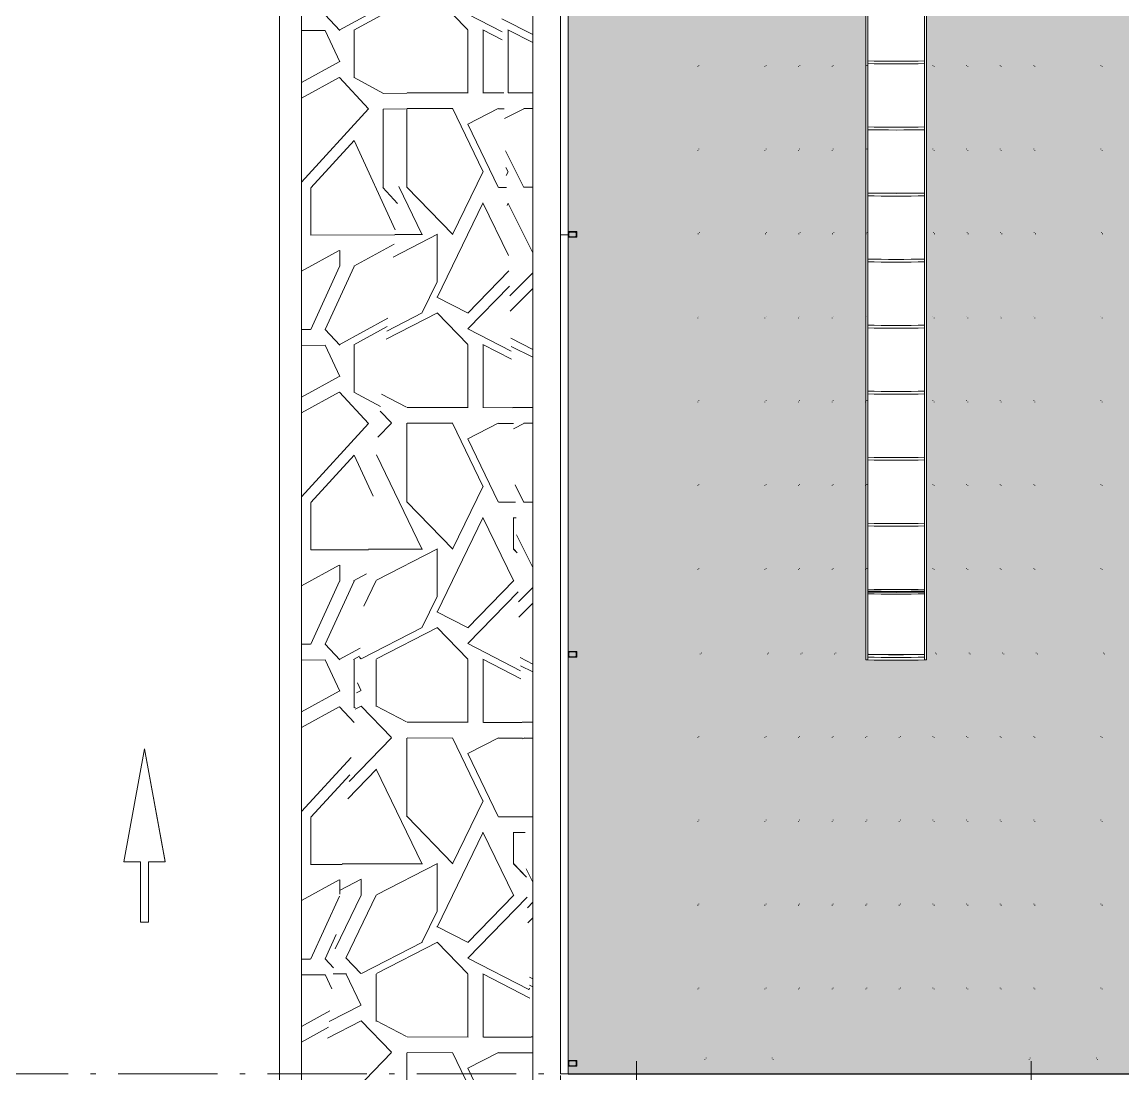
# Model space of a CAD drawing. Header units: metres. Extents: x -55 to 263, y -124 to 62.
# Drawn here: x -21.97 to -1.98, y -60.96 to -41.86 of the extents above; entities that cross this region are included whole.
import ezdxf

# ---------------------------------------------------------------- set-up
doc = ezdxf.new("R2010")
doc.units = ezdxf.units.M
doc.linetypes.add('01_Grid', pattern=[2.61, 1.8, -0.405, 0, -0.405])
for name, color, linetype, lineweight in [('0-1', 7, 'Continuous', 5), ('03EJES-1', 1, '01_Grid', 5), ('06MUREXT-1', 253, 'Continuous', 5), ('14HATCH-1', 10, 'Continuous', 5), ('14HATCH-2', 254, 'Continuous', 5), ('46BANQ-1', 53, 'Continuous', 5), ('47VEGET-1', 53, 'Continuous', 5), ('54ESTRUCTURA-2', 9, 'Continuous', 30), ('54ESTRUCTURA-7', 213, 'Continuous', 9), ('54ESTRUCTURA-8', 255, 'Continuous', 9), ('70LINEA-2', 50, 'Continuous', 5), ('70LINEA-4', 255, 'Continuous', 9), ('70LINEA-5', 213, 'Continuous', 9)]:
    doc.layers.add(name, color=color, linetype=linetype, lineweight=lineweight)

# ---------------------------------------------------------------- blocks, each defined once
blk = doc.blocks.new('Street Paint - Arrow - Arrow-V282-A1 _ A250')
at = {"layer": '70LINEA-2'}
for p, q in [((-19.74, -55.056), (-20.115, -57.107)), ((-19.365, -57.105), (-19.74, -55.056)), ((-19.74, -55.056), (-19.365, -57.106)), ((-19.74, -55.056), (-19.74, -55.056)), ((-20.115, -57.107), (-19.815, -57.106)), ((-19.815, -57.106), (-20.115, -57.107)), ((-20.115, -57.107), (-20.115, -57.107)), ((-19.815, -57.106), (-19.812, -58.206)), ((-19.67, -57.106), (-19.365, -57.105)), ((-19.667, -58.206), (-19.67, -57.106)), ((-19.67, -57.106), (-19.669, -57.106)), ((-19.669, -57.106), (-19.667, -58.206)), ((-19.365, -57.106), (-19.669, -57.106)), ((-19.365, -57.106), (-19.365, -57.105)), ((-19.812, -58.206), (-19.667, -58.206)), ((-19.667, -58.206), (-19.812, -58.206)), ((-19.812, -58.206), (-19.812, -58.206)), ((-19.667, -58.206), (-19.667, -58.206))]:
    blk.add_line(p, q, dxfattribs=at)
blk = doc.blocks.new('22011_AR_rvt-1-A1 _ A250')
at = {"layer": '14HATCH-1'}
h = blk.add_hatch(color=256, dxfattribs=at)
h.paths.add_polyline_path([(194.783, -60.769), (194.791, -60.777), (194.797, -60.812), (194.92, -60.812), (194.926, -60.76), (194.92, -60.725), (194.797, -60.725), (194.791, -60.76)])
h.paths.add_polyline_path([(194.783, -45.715), (194.791, -45.724), (194.797, -45.759), (194.92, -45.759), (194.925, -45.7), (194.92, -45.672), (194.797, -45.672), (194.791, -45.706)])
h.paths.add_polyline_path([(194.783, -38.1), (194.791, -38.109), (194.797, -38.144), (194.92, -38.144), (194.926, -38.091), (194.92, -38.056), (194.797, -38.056), (194.791, -38.091)])
h.paths.add_polyline_path([(194.783, -30.475), (194.791, -30.484), (194.797, -30.519), (194.92, -30.519), (194.926, -30.466), (194.92, -30.432), (194.797, -30.432), (194.791, -30.466), (194.784, -30.474)])
h.paths.add_polyline_path([(194.783, -22.86), (194.792, -22.874), (194.797, -22.904), (194.92, -22.904), (194.924, -22.86), (194.791, -22.86)])
h.paths.add_polyline_path([(-11.898, -22.86), (-12.05, -22.86), (-12.041, -22.869), (-12.036, -22.904), (-11.912, -22.901), (-11.902, -22.864)])
h.paths.add_polyline_path([(-12.05, -60.96), (192.852, -60.96), (192.852, -60.903), (192.884, -60.903), (192.884, -60.96), (193.506, -60.96), (193.506, -60.903), (193.538, -60.903), (193.538, -60.96), (194.93, -60.96), (194.926, -60.82), (194.783, -60.82), (194.783, -60.717), (194.93, -60.717), (194.926, -45.767), (194.783, -45.767), (194.783, -45.664), (194.93, -45.664), (194.926, -38.152), (194.783, -38.152), (194.783, -38.048), (194.93, -38.048), (194.926, -30.527), (194.783, -30.527), (194.783, -30.424), (194.93, -30.424), (194.926, -22.912), (194.783, -22.912), (194.783, -22.86), (-11.898, -22.865), (-11.898, -22.912), (-12.05, -22.912), (-12.05, -60.847)])
h.paths.add_polyline_path([(-12.05, -60.769), (-12.041, -60.777), (-12.036, -60.812), (-11.912, -60.812), (-11.907, -60.777), (-11.898, -60.769), (-11.907, -60.76), (-11.912, -60.725), (-12.036, -60.725), (-12.041, -60.76)])
h.paths.add_polyline_path([(-11.931, -60.82), (-12.05, -60.82), (-12.05, -60.717), (-11.898, -60.717), (-11.898, -60.82), (-11.914, -60.82)])
h.paths.add_polyline_path([(176.78, -53.447), (176.248, -53.441), (176.23, -53.441), (176.23, -25.82), (176.61, -25.826), (177.144, -25.824), (177.33, -25.824), (177.33, -53.441), (176.892, -53.447), (176.804, -53.447)])
h.paths.add_polyline_path([(164.588, -53.447), (164.061, -53.441), (164.038, -53.441), (164.038, -25.82), (164.413, -25.826), (164.952, -25.824), (165.138, -25.824), (165.138, -53.441), (164.7, -53.447), (164.612, -53.447)])
h.paths.add_polyline_path([(152.396, -53.447), (151.869, -53.441), (151.846, -53.441), (151.846, -25.82), (152.221, -25.826), (152.76, -25.824), (152.946, -25.824), (152.946, -53.441), (152.508, -53.447), (152.42, -53.447)])
h.paths.add_polyline_path([(140.204, -53.447), (139.672, -53.441), (139.654, -53.441), (139.654, -25.82), (140.029, -25.826), (140.568, -25.824), (140.754, -25.825), (140.754, -53.441), (140.316, -53.447), (140.228, -53.447)])
h.paths.add_polyline_path([(128.012, -53.447), (127.485, -53.441), (127.462, -53.441), (127.462, -25.82), (127.837, -25.826), (128.376, -25.824), (128.562, -25.825), (128.562, -53.441), (128.124, -53.447), (128.036, -53.447)])
h.paths.add_polyline_path([(115.82, -53.447), (115.288, -53.441), (115.27, -53.441), (115.27, -25.82), (115.645, -25.826), (116.184, -25.824), (116.37, -25.825), (116.37, -53.441), (115.932, -53.447), (115.844, -53.447)])
h.paths.add_polyline_path([(103.628, -53.447), (103.101, -53.441), (103.078, -53.441), (103.078, -25.82), (103.453, -25.826), (103.992, -25.824), (104.178, -25.82), (104.178, -53.441), (103.74, -53.447), (103.652, -53.447)])
h.paths.add_polyline_path([(91.436, -53.447), (90.904, -53.441), (90.886, -53.441), (90.886, -25.82), (91.261, -25.826), (91.8, -25.824), (91.986, -25.825), (91.986, -53.441), (91.548, -53.447), (91.46, -53.447)])
h.paths.add_polyline_path([(79.244, -53.447), (78.712, -53.441), (78.694, -53.441), (78.694, -25.82), (79.069, -25.826), (79.608, -25.824), (79.794, -25.82), (79.794, -53.441), (79.356, -53.447), (79.268, -53.447)])
h.paths.add_polyline_path([(67.052, -53.447), (66.525, -53.441), (66.502, -53.441), (66.502, -25.82), (66.877, -25.826), (67.416, -25.824), (67.602, -25.82), (67.602, -53.441), (67.164, -53.447), (67.076, -53.447)])
h.paths.add_polyline_path([(54.86, -53.447), (54.333, -53.441), (54.31, -53.441), (54.31, -25.82), (54.736, -25.826), (55.224, -25.824), (55.41, -25.826), (55.41, -53.441), (54.972, -53.447), (54.884, -53.447)])
h.paths.add_polyline_path([(42.668, -53.447), (42.141, -53.441), (42.118, -53.441), (42.118, -25.82), (42.528, -25.826), (43.032, -25.824), (43.218, -25.826), (43.218, -53.441), (42.78, -53.447), (42.692, -53.447)])
h.paths.add_polyline_path([(30.476, -53.447), (29.949, -53.441), (29.926, -53.441), (29.926, -25.82), (30.301, -25.826), (30.84, -25.824), (31.026, -25.826), (31.026, -53.441), (30.588, -53.447), (30.5, -53.447)])
h.paths.add_polyline_path([(18.284, -53.447), (17.757, -53.441), (17.734, -53.441), (17.734, -25.82), (18.111, -25.826), (18.648, -25.824), (18.834, -25.826), (18.834, -53.441), (18.396, -53.447), (18.308, -53.447)])
h.paths.add_polyline_path([(6.092, -53.447), (5.565, -53.441), (5.542, -53.441), (5.542, -25.82), (5.917, -25.826), (6.456, -25.824), (6.642, -25.826), (6.642, -53.441), (6.204, -53.447), (6.116, -53.447)])
h.paths.add_polyline_path([(-6.1, -53.447), (-6.632, -53.441), (-6.65, -53.441), (-6.65, -25.82), (-6.275, -25.826), (-5.736, -25.824), (-5.55, -25.822), (-5.55, -53.441), (-5.988, -53.447), (-6.076, -53.447)])
h.paths.add_polyline_path([(-12.05, -53.34), (-12.041, -53.349), (-12.036, -53.384), (-11.912, -53.384), (-11.907, -53.349), (-11.898, -53.34), (-11.907, -53.331), (-11.912, -53.296), (-12.036, -53.296), (-12.041, -53.331)])
h.paths.add_polyline_path([(-11.898, -53.392), (-12.05, -53.392), (-12.05, -53.288), (-11.898, -53.288), (-11.898, -53.384)])
h.paths.add_polyline_path([(194.778, -53.34), (194.787, -53.352), (194.792, -53.384), (194.916, -53.384), (194.921, -53.349), (194.93, -53.34), (194.921, -53.331), (194.916, -53.296), (194.792, -53.296), (194.787, -53.331)])
h.paths.add_polyline_path([(194.787, -53.392), (194.778, -53.392), (194.778, -53.288), (194.93, -53.288), (194.93, -53.392), (194.792, -53.392)])
h.paths.add_polyline_path([(-12.05, -45.715), (-12.041, -45.724), (-12.036, -45.759), (-11.912, -45.759), (-11.907, -45.724), (-11.898, -45.715), (-11.908, -45.7), (-11.912, -45.672), (-12.036, -45.672), (-12.041, -45.706)])
h.paths.add_polyline_path([(-11.907, -45.767), (-12.05, -45.767), (-12.05, -45.664), (-11.898, -45.664), (-11.898, -45.767)])
h.paths.add_polyline_path([(-12.05, -38.1), (-12.041, -38.109), (-12.036, -38.144), (-11.912, -38.144), (-11.907, -38.109), (-11.898, -38.1), (-11.907, -38.091), (-11.912, -38.056), (-12.036, -38.056), (-12.041, -38.091)])
h.paths.add_polyline_path([(-11.907, -38.152), (-12.05, -38.152), (-12.05, -38.048), (-11.898, -38.048), (-11.898, -38.152)])
h.paths.add_polyline_path([(-12.05, -30.475), (-12.041, -30.484), (-12.036, -30.519), (-11.912, -30.519), (-11.907, -30.484), (-11.901, -30.472), (-11.907, -30.466), (-11.912, -30.432), (-12.036, -30.432), (-12.041, -30.466)])
h.paths.add_polyline_path([(-11.898, -30.527), (-12.05, -30.527), (-12.05, -30.424), (-11.898, -30.424), (-11.898, -30.484)])
at = {"layer": '14HATCH-2'}
h = blk.add_hatch(dxfattribs=at)
h.set_pattern_fill('FP_3', color=256, style=0, pattern_type=2)
h.set_pattern_definition([(0.175, (-0.979, 0.037), (5.2495, 5.7311), [1.575, -3.675]), (0.175, (2.17, 0.618), (5.2495, 5.7311), [1.312, -3.937]), (0.175, (1.908, 0.903), (5.2495, 5.7311), [1.05, -4.2]), (0.175, (0.333, 2.327), (5.2495, 5.7311), [0.78743, -0.78743, 1.05, -2.625]), (0.175, (0.333, 2.612), (5.2495, 5.7311), [1.05, -0.26248, 1.312, -2.625]), (0.175, (-2.029, 3.748), (5.24948, 5.7311), [1.312, -3.937]), (0.175, (2.958, 4.049), (5.24948, 5.7311), [1.312, -3.937]), (90, (-2.029, 1.177), (-5.25, 5.699), [0.85723, -4.858]), (90, (-1.242, 5.465), (-5.25, 5.699), [0.5715, -5.143]), (90, (-0.979, 0.037), (-5.25, 5.699), [0.85723, -4.858]), (90, (-0.454, 5.182), (-5.25, 5.699), [0.28574, -5.429]), (90, (-0.192, 2.897), (-5.25, 5.699), [0.85723, -4.858]), (90, (0.333, 0.898), (-5.25, 5.699), [1.429, -4.286]), (90, (0.858, 4.9), (-5.25, 5.699), [0.85723, -4.858]), (90, (1.383, 2.616), (-5.25, 5.699), [1.143, -4.572]), (90, (1.646, 2.616), (-5.25, 5.699), [1.143, -4.572]), (90, (2.17, 0.0464), (-5.25, 5.699), [0.5715, -5.143]), (90, (2.958, 0.906), (-5.25, 5.699), [1.429, -4.286]), (47.51, (-1.504, 0.6066), (5e-05, 5.71466), [2.332, -5.44]), (47.51, (-0.9792, 0.894), (5e-05, 5.71466), [1.166, -6.606]), (47.51, (1.383, 4.044), (5e-05, 5.71466), [1.554, -6.217]), (47.51, (1.383, 4.33), (5e-05, 5.71466), [1.166, -6.606]), (132.65, (-0.4543, 3.753), (-5.24968, -0.01598), [0.3874, -7.361]), (132.65, (-1.504, 0.6066), (-5.24968, -0.01598), [0.7748, -6.973]), (132.65, (0.0707, 2.326), (-5.24968, -0.01598), [0.7748, -6.973]), (132.65, (1.383, 3.759), (-5.24968, -0.01598), [0.7748, -6.973]), (132.65, (2.958, 4.906), (-5.24968, -0.01598), [1.162, -6.586]), (132.65, (2.958, 4.621), (-5.24968, -0.01598), [0.7748, -6.973]), (132.65, (2.695, 5.191), (-5.24968, -0.01598), [0.7748, -6.973]), (132.65, (1.121, 0.043), (-5.24968, -0.01598), [1.162, -6.586]), (28.696, (2.695, 3.477), (5.24884, 0.0163), [0.59843, -11.371]), (28.696, (1.383, 2.044), (5.24884, 0.0163), [0.59843, -11.371]), (28.696, (-0.4543, 3.753), (5.24884, 0.0163), [1.197, -10.772]), (28.696, (-0.1918, 5.183), (5.24884, 0.0163), [1.197, -10.772]), (28.696, (-0.1918, 3.754), (5.24884, 0.0163), [1.197, -10.772]), (28.696, (2.958, 4.906), (5.24884, 0.0163), [1.197, -10.772]), (28.696, (-2.029, 2.034), (5.24884, 0.0163), [1.795, -10.174]), (28.696, (-2.029, 2.319), (5.24884, 0.0163), [1.795, -10.174]), (28.696, (-2.029, 4.605), (5.24884, 0.0163), [1.795, -10.174]), (65.362, (0.5956, 4.328), (0.00057, 5.71506), [0.6296, -11.963]), (65.362, (2.958, 4.049), (0.00057, 5.71506), [0.62959, -7.555, 1.259, -3.148]), (65.362, (2.433, 3.476), (0.00057, 5.71506), [1.259, -11.333]), (65.362, (-0.7167, 4.038), (0.00057, 5.71506), [1.259, -11.333]), (65.362, (-0.9792, 4.037), (0.00057, 5.71506), [1.259, -11.333]), (65.362, (0.8581, 4.614), (0.00057, 5.71506), [1.889, -10.703]), (114.699, (-0.4543, 3.182), (5e-05, 5.71484), [0.62813, -11.935]), (114.699, (2.958, 2.621), (5e-05, 5.71484), [0.62813, -11.935]), (114.699, (1.908, 0.9028), (5e-05, 5.71484), [1.256, -11.307]), (114.699, (1.646, 1.188), (5e-05, 5.71484), [1.256, -11.307]), (114.699, (2.17, 5.19), (5e-05, 5.71484), [1.256, -11.307]), (114.699, (-2.029, 2.319), (5e-05, 5.71484), [1.256, -11.307]), (114.699, (0.5956, 0.0416), (5e-05, 5.71484), [1.884, -10.679]), (151.575, (2.433, 3.476), (-5.24955, -0.01611), [1.194, -10.744]), (151.575, (2.695, 3.191), (-5.24955, -0.01611), [1.194, -10.744]), (151.575, (-1.242, 0.3217), (-5.24955, -0.01611), [0.5969, -11.341]), (151.575, (0.3332, 2.612), (-5.24955, -0.01611), [0.5969, -11.341]), (151.575, (1.383, 4.33), (-5.24955, -0.01611), [0.5969, -11.341])])
h.paths.add_polyline_path([(-16.892, -65.96), (-13.672, -27.506), (-16.892, -27.506), (-16.892, -62.74)])
h = blk.add_hatch(dxfattribs=at)
h.set_pattern_fill('FP_6', color=256, style=0, pattern_type=2)
h.set_pattern_definition([(359.891, (0.236, -0.027), (5.53487, 5.70447), [1.661, -3.875]), (359.891, (3.557, 0.538), (5.53487, 5.70447), [1.384, -4.152]), (359.891, (3.28, 0.824), (5.53487, 5.70447), [1.107, -4.428]), (359.891, (1.62, 2.256), (5.53487, 5.70447), [0.8303, -0.8303, 1.107, -2.768]), (359.891, (1.62, 2.542), (5.53487, 5.70447), [1.107, -0.27677, 1.384, -2.768]), (359.891, (-0.871, 3.69), (5.53487, 5.70447), [1.384, -4.152]), (359.891, (4.387, 3.965), (5.53487, 5.70447), [1.384, -4.152]), (90, (-0.871, 1.118), (-5.535, 5.725), [0.85723, -4.858]), (90, (-0.041, 5.402), (-5.535, 5.725), [0.5715, -5.143]), (90, (0.236, -0.027), (-5.535, 5.725), [0.85723, -4.858]), (90, (0.7894, 5.115), (-5.535, 5.725), [0.28574, -5.429]), (90, (1.066, 2.829), (-5.535, 5.725), [0.85723, -4.858]), (90, (1.62, 0.8273), (-5.535, 5.725), [1.429, -4.286]), (90, (2.173, 4.827), (-5.535, 5.725), [0.85723, -4.858]), (90, (2.727, 2.54), (-5.535, 5.725), [1.143, -4.572]), (90, (3.004, 2.539), (-5.535, 5.725), [1.143, -4.572]), (90, (3.557, -0.0336), (-5.535, 5.725), [0.5715, -5.143]), (90, (4.387, 0.822), (-5.535, 5.725), [1.429, -4.286]), (45.861, (-0.3176, 0.5453), (-0.00031, 5.71477), [2.385, -5.564]), (45.861, (0.236, 0.83), (-0.00031, 5.71477), [1.192, -6.756]), (45.861, (2.727, 3.968), (-0.00031, 5.71477), [1.59, -6.359]), (45.861, (2.727, 4.254), (-0.00031, 5.71477), [1.192, -6.756]), (134.033, (0.7894, 3.686), (-5.53513, 0.01068), [0.39818, -7.565]), (134.033, (-0.3176, 0.5453), (-5.53513, 0.01068), [0.79636, -7.167]), (134.033, (1.343, 2.257), (-5.53513, 0.01068), [0.79636, -7.167]), (134.033, (2.727, 3.683), (-5.53513, 0.01068), [0.79636, -7.167]), (134.033, (4.387, 4.822), (-5.53513, 0.01068), [1.195, -6.769]), (134.033, (4.387, 4.537), (-5.53513, 0.01068), [0.79636, -7.167]), (134.033, (4.111, 5.109), (-5.53513, 0.01068), [0.79636, -7.167]), (134.033, (2.45, -0.0315), (-5.53513, 0.01068), [1.195, -6.769]), (27.217, (4.111, 3.394), (5.53564, -0.01036), [0.62243, -11.827]), (27.217, (2.727, 1.968), (5.53564, -0.01036), [0.62243, -11.827]), (27.217, (0.7894, 3.686), (5.53564, -0.01036), [1.245, -11.204]), (27.217, (1.066, 5.115), (5.53564, -0.01036), [1.245, -11.204]), (27.217, (1.066, 3.686), (5.53564, -0.01036), [1.245, -11.204]), (27.217, (4.387, 4.822), (5.53564, -0.01036), [1.245, -11.204]), (27.217, (-0.8712, 1.975), (5.53564, -0.01036), [1.867, -10.582]), (27.217, (-0.8712, 2.261), (5.53564, -0.01036), [1.867, -10.582]), (27.217, (-0.8712, 4.547), (5.53564, -0.01036), [1.867, -10.582]), (64.139, (1.896, 4.256), (-2e-05, 5.71537), [0.63448, -12.056]), (64.139, (4.387, 3.965), (-2e-05, 5.71537), [0.63448, -7.614, 1.269, -3.172]), (64.139, (3.834, 3.395), (-2e-05, 5.71537), [1.269, -11.421]), (64.139, (0.5127, 3.973), (-2e-05, 5.71537), [1.269, -11.421]), (64.139, (0.236, 3.973), (-2e-05, 5.71537), [1.269, -11.421]), (64.139, (2.173, 4.541), (-2e-05, 5.71537), [1.904, -10.787]), (115.82, (0.7894, 3.115), (7e-05, 5.71453), [0.63543, -12.074]), (115.82, (4.387, 2.537), (7e-05, 5.71453), [0.63543, -12.074]), (115.82, (3.28, 0.8242), (7e-05, 5.71453), [1.271, -11.438]), (115.82, (3.004, 1.11), (7e-05, 5.71453), [1.271, -11.438]), (115.82, (3.557, 5.11), (7e-05, 5.71453), [1.271, -11.438]), (115.82, (-0.8712, 2.261), (7e-05, 5.71453), [1.271, -11.438]), (115.82, (1.896, -0.0304), (7e-05, 5.71453), [1.906, -10.803]), (152.61, (3.834, 3.395), (-5.53558, 0.01083), [1.247, -11.222]), (152.61, (4.111, 3.109), (-5.53558, 0.01083), [1.247, -11.222]), (152.61, (-0.041, 0.259), (-5.53558, 0.01083), [0.6234, -11.845]), (152.61, (1.62, 2.542), (-5.53558, 0.01083), [0.6234, -11.845]), (152.61, (2.727, 4.254), (-5.53558, 0.01083), [0.6234, -11.845])])
h.paths.add_polyline_path([(-16.892, -65.96), (-12.692, -61.46), (-13.672, -27.506), (-16.622, -62.74)])
h = blk.add_hatch(dxfattribs=at)
h.set_pattern_fill('FP_5', color=256, style=0, pattern_type=2)
h.set_pattern_definition([(0, (1.143, 0), (5.715, 5.715), [1.714, -4]), (0, (4.572, 0.5715), (5.715, 5.715), [1.429, -4.286]), (0, (4.286, 0.857), (5.715, 5.715), [1.143, -4.572]), (0, (2.572, 2.286), (5.715, 5.715), [0.85725, -0.85725, 1.143, -2.857]), (0, (2.572, 2.572), (5.715, 5.715), [1.143, -0.28575, 1.429, -2.857]), (0, (0, 3.715), (5.715, 5.715), [1.429, -4.286]), (0, (5.429, 4), (5.715, 5.715), [1.429, -4.286]), (90, (0, 1.143), (-5.715, 5.715), [0.85725, -4.858]), (90, (0.857, 5.429), (-5.715, 5.715), [0.5715, -5.143]), (90, (1.143, 0), (-5.715, 5.715), [0.85725, -4.858]), (90, (1.715, 5.143), (-5.715, 5.715), [0.28575, -5.429]), (90, (2, 2.857), (-5.715, 5.715), [0.85725, -4.858]), (90, (2.572, 0.857), (-5.715, 5.715), [1.429, -4.286]), (90, (3.143, 4.858), (-5.715, 5.715), [0.85725, -4.858]), (90, (3.715, 2.572), (-5.715, 5.715), [1.143, -4.572]), (90, (4, 2.572), (-5.715, 5.715), [1.143, -4.572]), (90, (4.572, 0), (-5.715, 5.715), [0.5715, -5.143]), (90, (5.429, 0.857), (-5.715, 5.715), [1.429, -4.286]), (45, (0.5715, 0.5715), (0, 5.71484), [2.425, -5.658]), (45, (1.143, 0.8572), (0, 5.71484), [1.212, -6.87]), (45, (3.715, 4), (0, 5.71484), [1.616, -6.466]), (45, (3.715, 4.286), (0, 5.71484), [1.212, -6.87]), (135, (1.715, 3.715), (-5.71484, 4e-16), [0.4041, -7.678]), (135, (0.5715, 0.5715), (-5.71484, 4e-16), [0.8082, -7.274]), (135, (2.286, 2.286), (-5.71484, 4e-16), [0.8082, -7.274]), (135, (3.715, 3.715), (-5.71484, 4e-16), [0.8082, -7.274]), (135, (5.429, 4.858), (-5.71484, 4e-16), [1.212, -6.87]), (135, (5.429, 4.572), (-5.71484, 4e-16), [0.8082, -7.274]), (135, (5.144, 5.143), (-5.71484, 4e-16), [0.8082, -7.274]), (135, (3.429, 0), (-5.71484, 4e-16), [1.212, -6.87]), (26.565, (5.143, 3.429), (5.71539, -5e-06), [0.63894, -12.14]), (26.565, (3.715, 2), (5.71539, -5e-06), [0.63894, -12.14]), (26.565, (1.715, 3.715), (5.71539, -5e-06), [1.278, -11.501]), (26.565, (2, 5.143), (5.71539, -5e-06), [1.278, -11.501]), (26.565, (2, 3.715), (5.71539, -5e-06), [1.278, -11.501]), (26.565, (5.429, 4.858), (5.71539, -5e-06), [1.278, -11.501]), (26.565, (0, 2), (5.71539, -5e-06), [1.917, -10.862]), (26.565, (0, 2.286), (5.71539, -5e-06), [1.917, -10.862]), (26.565, (0, 4.572), (5.71539, -5e-06), [1.917, -10.862]), (63.435, (2.857, 4.286), (-5e-06, 5.71539), [0.63894, -12.14]), (63.435, (5.429, 4), (-5e-06, 5.71539), [0.63894, -7.668, 1.278, -3.195]), (63.435, (4.858, 3.429), (-5e-06, 5.71539), [1.278, -11.501]), (63.435, (1.429, 4), (-5e-06, 5.71539), [1.278, -11.501]), (63.435, (1.143, 4), (-5e-06, 5.71539), [1.278, -11.501]), (63.435, (3.143, 4.572), (-5e-06, 5.71539), [1.917, -10.862]), (116.565, (1.715, 3.143), (5e-06, 5.71539), [0.63894, -12.14]), (116.565, (5.429, 2.572), (5e-06, 5.71539), [0.63894, -12.14]), (116.565, (4.286, 0.8572), (5e-06, 5.71539), [1.278, -11.501]), (116.565, (4, 1.143), (5e-06, 5.71539), [1.278, -11.501]), (116.565, (4.572, 5.143), (5e-06, 5.71539), [1.278, -11.501]), (116.565, (0, 2.286), (5e-06, 5.71539), [1.278, -11.501]), (116.565, (2.857, 0), (5e-06, 5.71539), [1.917, -10.862]), (153.435, (4.858, 3.429), (-5.71539, -5e-06), [1.278, -11.501]), (153.435, (5.143, 3.143), (-5.71539, -5e-06), [1.278, -11.501]), (153.435, (0.8572, 0.2858), (-5.71539, -5e-06), [0.63894, -12.14]), (153.435, (2.572, 2.572), (-5.71539, -5e-06), [0.63894, -12.14]), (153.435, (3.715, 4.286), (-5.71539, -5e-06), [0.63894, -12.14])])
h.paths.add_polyline_path([(-12.692, -61.46), (-12.692, -27.506), (-13.672, -27.506), (-12.706, -60.96)])
at = {"layer": '06MUREXT-1'}
for p, q in [((-12.192, -45.72), (-12.192, -30.48)), ((-12.05, -30.48), (-12.05, -45.72)), ((-12.192, -60.96), (-12.192, -45.72)), ((-12.192, -45.72), (-12.05, -45.72)), ((-12.05, -45.72), (-12.05, -60.96)), ((-12.192, -60.96), (-12.05, -60.96))]:
    blk.add_line(p, q, dxfattribs=at)
at = {"layer": '46BANQ-1'}
for p, q in [((-16.892, -65.96), (-16.892, -27.506)), ((-12.692, -61.46), (-12.692, -27.506)), ((-17.292, -39.66), (-17.292, -49.66)), ((-17.292, -49.66), (-17.292, -59.66)), ((-17.292, -59.66), (-17.292, -65.96))]:
    blk.add_line(p, q, dxfattribs=at)
at = {"layer": '54ESTRUCTURA-2'}
blk.add_line((-12.05, -60.96), (192.852, -60.96), dxfattribs=at)
at = {"layer": '47VEGET-1'}
blk.add_blockref('Street Paint - Arrow - Arrow-V282-A1 _ A250', (0, 0), dxfattribs=at)
blk = doc.blocks.new('JN-105 - JN-105-1565135-A1 _ A250')
at = {"layer": '54ESTRUCTURA-7'}
for p, q in [((-9.7, -59.416), (-9.7, -59.422)), ((-9.68, -59.395), (-9.68, -59.401)), ((-8.481, -59.416), (-8.481, -59.422)), ((-8.461, -59.395), (-8.461, -59.401)), ((-7.871, -59.416), (-7.871, -59.422)), ((-7.851, -59.395), (-7.851, -59.401)), ((-7.262, -59.416), (-7.262, -59.422)), ((-7.242, -59.395), (-7.242, -59.401)), ((-6.652, -59.416), (-6.652, -59.422)), ((-6.632, -59.395), (-6.632, -59.401)), ((-6.042, -59.416), (-6.042, -59.422)), ((-6.022, -59.395), (-6.022, -59.401)), ((-5.432, -59.401), (-5.432, -59.395)), ((-5.411, -59.422), (-5.411, -59.416)), ((-4.822, -59.401), (-4.822, -59.395)), ((-4.801, -59.422), (-4.801, -59.416)), ((-4.213, -59.401), (-4.213, -59.395)), ((-4.192, -59.422), (-4.192, -59.416)), ((-3.603, -59.401), (-3.603, -59.395)), ((-3.582, -59.422), (-3.582, -59.416)), ((-2.384, -59.401), (-2.384, -59.395)), ((-2.363, -59.422), (-2.363, -59.416))]:
    blk.add_line(p, q, dxfattribs=at)
blk = doc.blocks.new('JN-105 - JN-105-V467-A1 _ A250')
at = {"layer": '54ESTRUCTURA-7'}
for p, q in [((-9.701, -51.797), (-9.701, -51.804)), ((-9.68, -51.777), (-9.68, -51.783)), ((-8.482, -51.797), (-8.482, -51.804)), ((-8.461, -51.777), (-8.461, -51.783)), ((-7.872, -51.797), (-7.872, -51.804)), ((-7.851, -51.777), (-7.851, -51.783)), ((-7.263, -51.797), (-7.263, -51.804)), ((-7.242, -51.777), (-7.242, -51.783)), ((-6.653, -51.797), (-6.653, -51.804)), ((-6.632, -51.777), (-6.632, -51.783)), ((-5.432, -51.783), (-5.432, -51.777)), ((-5.411, -51.804), (-5.411, -51.797)), ((-4.822, -51.783), (-4.822, -51.777)), ((-4.801, -51.804), (-4.801, -51.797)), ((-4.213, -51.783), (-4.213, -51.777)), ((-4.192, -51.804), (-4.192, -51.797)), ((-3.603, -51.783), (-3.603, -51.777)), ((-3.582, -51.804), (-3.582, -51.797)), ((-2.384, -51.783), (-2.384, -51.777)), ((-2.363, -51.804), (-2.363, -51.797))]:
    blk.add_line(p, q, dxfattribs=at)
blk = doc.blocks.new('JN-105 - JN-105-V468-A1 _ A250')
at = {"layer": '54ESTRUCTURA-7'}
for p, q in [((-9.701, -50.276), (-9.701, -50.282)), ((-9.68, -50.255), (-9.68, -50.261)), ((-8.482, -50.276), (-8.482, -50.282)), ((-8.461, -50.255), (-8.461, -50.261)), ((-7.872, -50.276), (-7.872, -50.282)), ((-7.851, -50.255), (-7.851, -50.261)), ((-7.263, -50.276), (-7.263, -50.282)), ((-7.242, -50.255), (-7.242, -50.261)), ((-6.653, -50.276), (-6.653, -50.282)), ((-6.632, -50.255), (-6.632, -50.261)), ((-5.432, -50.261), (-5.432, -50.255)), ((-5.411, -50.282), (-5.411, -50.276)), ((-4.822, -50.261), (-4.822, -50.255)), ((-4.801, -50.282), (-4.801, -50.276)), ((-4.213, -50.261), (-4.213, -50.255)), ((-4.192, -50.282), (-4.192, -50.276)), ((-3.603, -50.261), (-3.603, -50.255)), ((-3.582, -50.282), (-3.582, -50.276)), ((-2.384, -50.261), (-2.384, -50.255)), ((-2.363, -50.282), (-2.363, -50.276))]:
    blk.add_line(p, q, dxfattribs=at)
blk = doc.blocks.new('JN-105 - JN-105-V469-A1 _ A250')
at = {"layer": '54ESTRUCTURA-7'}
for p, q in [((-9.701, -48.752), (-9.701, -48.759)), ((-9.68, -48.731), (-9.68, -48.738)), ((-8.482, -48.752), (-8.482, -48.759)), ((-8.461, -48.731), (-8.461, -48.738)), ((-7.872, -48.752), (-7.872, -48.759)), ((-7.851, -48.731), (-7.851, -48.738)), ((-7.263, -48.752), (-7.263, -48.759)), ((-7.242, -48.731), (-7.242, -48.738)), ((-6.653, -48.752), (-6.653, -48.759)), ((-6.632, -48.731), (-6.632, -48.738)), ((-5.432, -48.738), (-5.432, -48.731)), ((-5.411, -48.759), (-5.411, -48.752)), ((-4.822, -48.738), (-4.822, -48.731)), ((-4.801, -48.759), (-4.801, -48.752)), ((-4.213, -48.738), (-4.213, -48.731)), ((-4.192, -48.759), (-4.192, -48.752)), ((-3.603, -48.738), (-3.603, -48.731)), ((-3.582, -48.759), (-3.582, -48.752)), ((-2.384, -48.738), (-2.384, -48.731)), ((-2.363, -48.759), (-2.363, -48.752))]:
    blk.add_line(p, q, dxfattribs=at)
blk = doc.blocks.new('JN-105 - JN-105-V470-A1 _ A250')
at = {"layer": '54ESTRUCTURA-7'}
for p, q in [((-9.7, -47.229), (-9.7, -47.235)), ((-9.68, -47.208), (-9.68, -47.214)), ((-8.481, -47.229), (-8.481, -47.235)), ((-8.461, -47.208), (-8.461, -47.214)), ((-7.871, -47.229), (-7.871, -47.235)), ((-7.851, -47.208), (-7.851, -47.214)), ((-7.262, -47.229), (-7.262, -47.235)), ((-7.242, -47.208), (-7.242, -47.214)), ((-6.652, -47.229), (-6.652, -47.235)), ((-6.632, -47.208), (-6.632, -47.214)), ((-5.432, -47.214), (-5.432, -47.208)), ((-5.411, -47.235), (-5.411, -47.229)), ((-4.822, -47.214), (-4.822, -47.208)), ((-4.801, -47.235), (-4.801, -47.229)), ((-4.213, -47.214), (-4.213, -47.208)), ((-4.192, -47.235), (-4.192, -47.229)), ((-3.603, -47.214), (-3.603, -47.208)), ((-3.582, -47.235), (-3.582, -47.229)), ((-2.384, -47.214), (-2.384, -47.208)), ((-2.363, -47.235), (-2.363, -47.229))]:
    blk.add_line(p, q, dxfattribs=at)
blk = doc.blocks.new('JN-105 - JN-105-V471-A1 _ A250')
at = {"layer": '54ESTRUCTURA-7'}
for p, q in [((-9.68, -44.162), (-9.68, -44.168)), ((-8.461, -44.162), (-8.461, -44.168)), ((-7.851, -44.162), (-7.851, -44.168)), ((-7.242, -44.162), (-7.242, -44.168)), ((-6.632, -44.162), (-6.632, -44.168)), ((-5.432, -44.168), (-5.432, -44.162)), ((-4.822, -44.168), (-4.822, -44.162)), ((-4.213, -44.168), (-4.213, -44.162)), ((-3.603, -44.168), (-3.603, -44.162)), ((-2.384, -44.168), (-2.384, -44.162)), ((-9.7, -44.182), (-9.7, -44.189)), ((-8.481, -44.182), (-8.481, -44.189)), ((-7.871, -44.182), (-7.871, -44.189)), ((-7.262, -44.182), (-7.262, -44.189)), ((-6.652, -44.182), (-6.652, -44.189)), ((-5.411, -44.189), (-5.411, -44.182)), ((-4.801, -44.189), (-4.801, -44.182)), ((-4.192, -44.189), (-4.192, -44.182)), ((-3.582, -44.189), (-3.582, -44.182)), ((-2.363, -44.189), (-2.363, -44.182))]:
    blk.add_line(p, q, dxfattribs=at)
blk = doc.blocks.new('JN-105 - JN-105-V472-A1 _ A250')
at = {"layer": '54ESTRUCTURA-7'}
for p, q in [((-9.7, -42.659), (-9.7, -42.665)), ((-9.679, -42.638), (-9.679, -42.644)), ((-8.481, -42.659), (-8.481, -42.665)), ((-8.46, -42.638), (-8.46, -42.644)), ((-7.871, -42.659), (-7.871, -42.665)), ((-7.85, -42.638), (-7.85, -42.644)), ((-7.262, -42.659), (-7.262, -42.665)), ((-7.241, -42.638), (-7.241, -42.644)), ((-6.652, -42.659), (-6.652, -42.665)), ((-6.631, -42.638), (-6.631, -42.644)), ((-5.431, -42.644), (-5.431, -42.638)), ((-5.41, -42.665), (-5.41, -42.659)), ((-4.821, -42.644), (-4.821, -42.638)), ((-4.8, -42.665), (-4.8, -42.659)), ((-4.212, -42.644), (-4.212, -42.638)), ((-4.191, -42.665), (-4.191, -42.659)), ((-3.602, -42.644), (-3.602, -42.638)), ((-3.581, -42.665), (-3.581, -42.659)), ((-2.383, -42.644), (-2.383, -42.638)), ((-2.362, -42.665), (-2.362, -42.659))]:
    blk.add_line(p, q, dxfattribs=at)
blk = doc.blocks.new('JN-105 - JN-105-V499-A1 _ A250')
at = {"layer": '54ESTRUCTURA-7'}
for p, q in [((-9.7, -57.892), (-9.7, -57.899)), ((-9.68, -57.871), (-9.68, -57.878)), ((-8.481, -57.892), (-8.481, -57.899)), ((-8.461, -57.871), (-8.461, -57.878)), ((-7.871, -57.892), (-7.871, -57.899)), ((-7.851, -57.871), (-7.851, -57.878)), ((-7.262, -57.892), (-7.262, -57.899)), ((-7.242, -57.871), (-7.242, -57.878)), ((-6.652, -57.892), (-6.652, -57.899)), ((-6.632, -57.871), (-6.632, -57.878)), ((-6.042, -57.892), (-6.042, -57.899)), ((-6.022, -57.871), (-6.022, -57.878)), ((-5.432, -57.878), (-5.432, -57.871)), ((-5.411, -57.899), (-5.411, -57.892)), ((-4.822, -57.878), (-4.822, -57.871)), ((-4.801, -57.899), (-4.801, -57.892)), ((-4.213, -57.878), (-4.213, -57.871)), ((-4.192, -57.899), (-4.192, -57.892)), ((-3.603, -57.878), (-3.603, -57.871)), ((-3.582, -57.899), (-3.582, -57.892)), ((-2.384, -57.878), (-2.384, -57.871)), ((-2.363, -57.899), (-2.363, -57.892))]:
    blk.add_line(p, q, dxfattribs=at)
blk = doc.blocks.new('JN-105 - JN-105-V500-A1 _ A250')
at = {"layer": '54ESTRUCTURA-7'}
for p, q in [((-9.68, -56.348), (-9.68, -56.354)), ((-8.461, -56.348), (-8.461, -56.354)), ((-7.851, -56.348), (-7.851, -56.354)), ((-7.242, -56.348), (-7.242, -56.354)), ((-6.632, -56.348), (-6.632, -56.354)), ((-6.022, -56.348), (-6.022, -56.354)), ((-5.432, -56.354), (-5.432, -56.348)), ((-4.822, -56.354), (-4.822, -56.348)), ((-4.213, -56.354), (-4.213, -56.348)), ((-3.603, -56.354), (-3.603, -56.348)), ((-2.384, -56.354), (-2.384, -56.348)), ((-9.7, -56.369), (-9.7, -56.375)), ((-8.481, -56.369), (-8.481, -56.375)), ((-7.871, -56.369), (-7.871, -56.375)), ((-7.262, -56.369), (-7.262, -56.375)), ((-6.652, -56.369), (-6.652, -56.375)), ((-6.042, -56.369), (-6.042, -56.375)), ((-5.411, -56.375), (-5.411, -56.369)), ((-4.801, -56.375), (-4.801, -56.369)), ((-4.192, -56.375), (-4.192, -56.369)), ((-3.582, -56.375), (-3.582, -56.369)), ((-2.363, -56.375), (-2.363, -56.369))]:
    blk.add_line(p, q, dxfattribs=at)
blk = doc.blocks.new('JN-105 - JN-105-V501-A1 _ A250')
at = {"layer": '54ESTRUCTURA-7'}
for p, q in [((-9.701, -54.846), (-9.701, -54.852)), ((-9.68, -54.825), (-9.68, -54.831)), ((-8.482, -54.846), (-8.482, -54.852)), ((-8.461, -54.825), (-8.461, -54.831)), ((-7.872, -54.846), (-7.872, -54.852)), ((-7.851, -54.825), (-7.851, -54.831)), ((-7.263, -54.846), (-7.263, -54.852)), ((-7.242, -54.825), (-7.242, -54.831)), ((-6.653, -54.846), (-6.653, -54.852)), ((-6.632, -54.825), (-6.632, -54.831)), ((-6.043, -54.846), (-6.043, -54.852)), ((-6.022, -54.825), (-6.022, -54.831)), ((-5.432, -54.831), (-5.432, -54.825)), ((-5.411, -54.852), (-5.411, -54.846)), ((-4.822, -54.831), (-4.822, -54.825)), ((-4.801, -54.852), (-4.801, -54.846)), ((-4.213, -54.831), (-4.213, -54.825)), ((-4.192, -54.852), (-4.192, -54.846)), ((-3.603, -54.831), (-3.603, -54.825)), ((-3.582, -54.852), (-3.582, -54.846)), ((-2.384, -54.831), (-2.384, -54.825)), ((-2.363, -54.852), (-2.363, -54.846))]:
    blk.add_line(p, q, dxfattribs=at)
blk = doc.blocks.new('JP-103 - JP-103-1693082-A1 _ A250')
at = {"layer": '54ESTRUCTURA-7'}
for p, q in [((-9.656, -53.333), (-9.656, -53.34)), ((-9.635, -53.312), (-9.635, -53.319)), ((-8.437, -53.333), (-8.437, -53.34)), ((-8.416, -53.312), (-8.416, -53.319)), ((-7.827, -53.333), (-7.827, -53.34)), ((-7.806, -53.312), (-7.806, -53.319)), ((-7.218, -53.333), (-7.218, -53.34)), ((-7.197, -53.312), (-7.197, -53.319)), ((-6.608, -53.333), (-6.608, -53.34)), ((-5.387, -53.319), (-5.387, -53.312)), ((-5.366, -53.34), (-5.366, -53.333)), ((-4.777, -53.319), (-4.777, -53.312)), ((-4.756, -53.34), (-4.756, -53.333)), ((-4.168, -53.319), (-4.168, -53.312)), ((-4.147, -53.34), (-4.147, -53.333)), ((-3.558, -53.319), (-3.558, -53.312)), ((-3.537, -53.34), (-3.537, -53.333)), ((-2.339, -53.319), (-2.339, -53.312)), ((-2.318, -53.34), (-2.318, -53.333))]:
    blk.add_line(p, q, dxfattribs=at)
blk = doc.blocks.new('JP-104 - JP-104-1565143-A1 _ A250')
at = {"layer": '54ESTRUCTURA-7'}
for p, q in [((-9.692, -45.7), (-9.692, -45.709)), ((-9.671, -45.682), (-9.671, -45.688)), ((-8.473, -45.7), (-8.473, -45.709)), ((-8.452, -45.682), (-8.452, -45.688)), ((-7.863, -45.7), (-7.863, -45.709)), ((-7.842, -45.682), (-7.842, -45.688)), ((-7.254, -45.7), (-7.254, -45.709)), ((-7.233, -45.682), (-7.233, -45.688)), ((-6.644, -45.7), (-6.644, -45.709)), ((-6.623, -45.682), (-6.623, -45.688)), ((-5.423, -45.688), (-5.423, -45.682)), ((-5.402, -45.709), (-5.402, -45.7)), ((-4.813, -45.688), (-4.813, -45.682)), ((-4.792, -45.709), (-4.792, -45.7)), ((-4.204, -45.688), (-4.204, -45.682)), ((-4.183, -45.709), (-4.183, -45.7)), ((-3.594, -45.688), (-3.594, -45.682)), ((-3.573, -45.709), (-3.573, -45.7)), ((-2.375, -45.688), (-2.375, -45.682)), ((-2.354, -45.709), (-2.354, -45.7))]:
    blk.add_line(p, q, dxfattribs=at)
blk = doc.blocks.new('JP-617 - JP-617-1565171-A1 _ A250')
at = {"layer": '54ESTRUCTURA-7'}
for p, q in [((8.506, -60.691), (8.506, -60.697)), ((8.527, -60.67), (8.527, -60.676)), ((9.726, -60.676), (9.726, -60.67)), ((9.747, -60.697), (9.747, -60.691))]:
    blk.add_line(p, q, dxfattribs=at)
blk = doc.blocks.new('JP-610 - JP-610-1565181-A1 _ A250')
at = {"layer": '54ESTRUCTURA-7'}
for p, q in [((-9.57, -60.691), (-9.57, -60.697)), ((-9.549, -60.67), (-9.549, -60.676)), ((-8.35, -60.676), (-8.35, -60.67)), ((-8.329, -60.697), (-8.329, -60.689))]:
    blk.add_line(p, q, dxfattribs=at)
blk = doc.blocks.new('DOMO TIPO CAÑON - DOMO TIPO CAÑON-2125472-A1 _ A250')
at = {"layer": '70LINEA-5'}
for p, q in [((176.23, -53.441), (176.23, -25.82)), ((176.264, -53.441), (176.264, -25.821)), ((176.266, -53.441), (176.266, -25.821)), ((177.294, -53.441), (177.294, -25.821)), ((177.297, -53.441), (177.297, -25.821)), ((177.33, -53.441), (177.33, -25.82)), ((176.264, -53.441), (176.23, -53.441)), ((176.266, -53.441), (176.264, -53.441)), ((177.297, -53.441), (177.294, -53.441)), ((177.33, -53.441), (177.297, -53.441))]:
    blk.add_line(p, q, dxfattribs=at)
for centre, major_axis, start_param, end_param in [((176.78, -42.546), (0.775, 0), 3.982395, 5.438816), ((176.78, -42.546), (0.778, 0), 3.985704, 5.439062), ((176.78, -42.596), (0.778, 0), 3.985704, 5.439062), ((176.78, -43.745), (0.775, 0), 3.982395, 5.438816), ((176.78, -43.745), (0.778, 0), 3.985704, 5.439062), ((176.78, -43.795), (0.778, 0), 3.985704, 5.439062), ((176.78, -44.945), (0.775, 0), 3.982395, 5.438816), ((176.78, -44.945), (0.778, 0), 3.985704, 5.439062), ((176.78, -44.995), (0.778, 0), 3.985704, 5.439062), ((176.78, -46.144), (0.775, 0), 3.982395, 5.438816), ((176.78, -46.144), (0.778, 0), 3.985704, 5.439062), ((176.78, -46.194), (0.778, 0), 3.985704, 5.439062), ((176.78, -47.344), (0.775, 0), 3.982395, 5.438816), ((176.78, -47.344), (0.778, 0), 3.985704, 5.439062), ((176.78, -47.394), (0.778, 0), 3.985704, 5.439062), ((176.78, -48.543), (0.775, 0), 3.982395, 5.438816), ((176.78, -48.543), (0.778, 0), 3.985704, 5.439062), ((176.78, -48.593), (0.778, 0), 3.985704, 5.439062), ((176.78, -49.743), (0.775, 0), 3.982395, 5.438816), ((176.78, -49.743), (0.778, 0), 3.985704, 5.439062), ((176.78, -49.793), (0.778, 0), 3.985704, 5.439062), ((176.78, -50.942), (0.775, 0), 3.982395, 5.438816), ((176.78, -50.942), (0.778, 0), 3.985704, 5.439062), ((176.78, -50.992), (0.778, 0), 3.985704, 5.439062), ((176.78, -52.141), (0.775, 0), 3.982395, 5.438816), ((176.78, -52.141), (0.778, 0), 3.985704, 5.439062), ((176.78, -52.174), (0.778, 0), 3.985704, 5.439062), ((176.78, -52.191), (0.778, 0), 3.985704, 5.439062), ((176.78, -52.224), (0.778, 0), 3.985704, 5.439062), ((176.78, -53.321), (0.775, 0), 3.982395, 5.438816), ((176.78, -53.324), (0.775, 0), 3.982395, 5.438816), ((176.78, -53.374), (0.775, 0), 3.982395, 5.44237), ((176.78, -53.374), (0.778, 0), 3.985704, 5.439062), ((176.78, -53.424), (0.778, 0), 3.985704, 5.439062)]:
    blk.add_ellipse(centre, major_axis=major_axis, ratio=0.029987, start_param=start_param, end_param=end_param, dxfattribs=at)
blk = doc.blocks.new('22011_ST_rvt-1-A1 _ A250')
at = {"layer": '54ESTRUCTURA-7'}
for p, q in [((-11.898, -45.664), (-12.05, -45.664)), ((-12.05, -45.664), (-12.05, -45.715)), ((-12.05, -45.715), (-12.05, -45.767)), ((-12.041, -45.706), (-12.036, -45.672)), ((-12.036, -45.759), (-12.041, -45.724)), ((-12.036, -45.672), (-11.912, -45.672)), ((-11.912, -45.759), (-12.036, -45.759)), ((-11.912, -45.672), (-11.907, -45.706)), ((-11.907, -45.724), (-11.912, -45.759)), ((-11.898, -45.715), (-11.898, -45.664)), ((-11.898, -45.767), (-11.898, -45.715)), ((-12.05, -45.767), (-11.898, -45.767)), ((-11.898, -53.288), (-12.05, -53.288)), ((-12.05, -53.288), (-12.05, -53.34)), ((-12.05, -53.34), (-12.05, -53.392)), ((-12.041, -53.331), (-12.036, -53.296)), ((-12.036, -53.384), (-12.041, -53.349)), ((-12.036, -53.296), (-11.912, -53.296)), ((-11.912, -53.296), (-11.907, -53.331)), ((-11.907, -53.349), (-11.912, -53.384)), ((-11.898, -53.34), (-11.898, -53.288)), ((-11.898, -53.392), (-11.898, -53.34)), ((-12.05, -53.392), (-11.898, -53.392)), ((-11.912, -53.384), (-12.036, -53.384)), ((-11.898, -60.717), (-12.05, -60.717)), ((-12.05, -60.717), (-12.05, -60.769)), ((-12.041, -60.76), (-12.036, -60.725)), ((-12.036, -60.725), (-11.912, -60.725)), ((-11.912, -60.725), (-11.907, -60.76)), ((-11.898, -60.769), (-11.898, -60.717)), ((-12.05, -60.769), (-12.05, -60.82)), ((-12.05, -60.82), (-11.898, -60.82)), ((-12.036, -60.812), (-12.041, -60.777)), ((-11.912, -60.812), (-12.036, -60.812)), ((-11.907, -60.777), (-11.912, -60.812)), ((-11.898, -60.82), (-11.898, -60.769))]:
    blk.add_line(p, q, dxfattribs=at)
for centre, start, end in [((-12.05, -45.706), 270, 0), ((-12.05, -45.724), 0, 90), ((-11.898, -45.706), 180, 270), ((-11.898, -45.724), 90, 180), ((-12.05, -53.331), 270, 0), ((-12.05, -53.349), 0, 90), ((-11.898, -53.331), 180, 270), ((-11.898, -53.349), 90, 180), ((-12.05, -60.76), 270, 0), ((-12.05, -60.777), 0, 90), ((-11.898, -60.76), 180, 270), ((-11.898, -60.777), 90, 180)]:
    blk.add_arc(centre, 0.00871, start, end, dxfattribs=at)
at = {"layer": '54ESTRUCTURA-8'}
for name, p in [('JN-105 - JN-105-V472-A1 _ A250', (0, 0)), ('JN-105 - JN-105-V471-A1 _ A250', (0, 0)), ('JP-104 - JP-104-1565143-A1 _ A250', (0, 0)), ('JN-105 - JN-105-V470-A1 _ A250', (0, 0)), ('JN-105 - JN-105-V469-A1 _ A250', (0, 0)), ('JN-105 - JN-105-V468-A1 _ A250', (0, 0)), ('JN-105 - JN-105-V467-A1 _ A250', (0, 0)), ('JP-103 - JP-103-1693082-A1 _ A250', (0, 0)), ('JN-105 - JN-105-V501-A1 _ A250', (0, 0)), ('JN-105 - JN-105-V500-A1 _ A250', (0, 0)), ('JN-105 - JN-105-V499-A1 _ A250', (0, 0)), ('JN-105 - JN-105-1565135-A1 _ A250', (0, 0)), ('JP-610 - JP-610-1565181-A1 _ A250', (0, 0)), ('JP-617 - JP-617-1565171-A1 _ A250', (-12.192, 0))]:
    blk.add_blockref(name, p, dxfattribs=at)
at = {"layer": '70LINEA-4'}
blk.add_blockref('DOMO TIPO CAÑON - DOMO TIPO CAÑON-2125472-A1 _ A250', (-182.88, 0), dxfattribs=at)

msp = doc.modelspace()

# ---------------------------------------------------------------- linework, layer by layer
at = {"layer": '03EJES-1'}
for p, q in [((-12.192, -119.697), (-12.192, 57.931)), ((-10.815, -60.727), (-10.815, -113.763)), ((-3.651, -115.363), (-3.651, -60.727)), ((258.002, -60.96), (-50.456, -60.96))]:
    msp.add_line(p, q, dxfattribs=at)

# ---------------------------------------------------------------- block references
at = {"layer": '0-1'}
for name in ['22011_AR_rvt-1-A1 _ A250', '22011_ST_rvt-1-A1 _ A250']:
    msp.add_blockref(name, (0, 0), dxfattribs=at)

doc.saveas('drawing.dxf')
